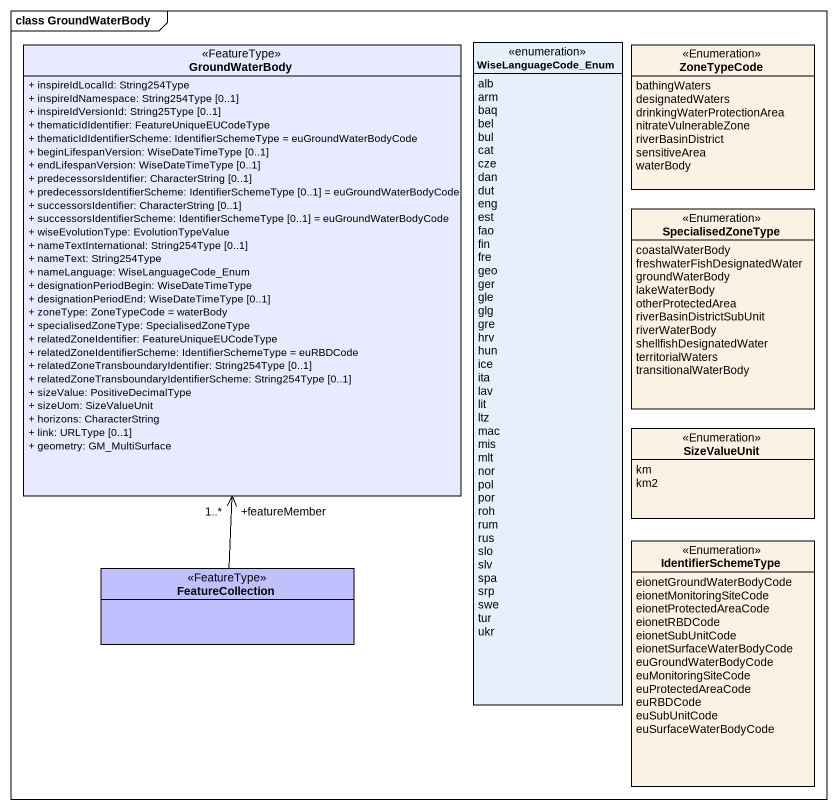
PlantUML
@startuml
mainframe class GroundWaterBody
hide circle
hide empty members
skinparam classAttributeIconSize 0
class GroundWaterBody <<FeatureType>> #E9E9FF {
  + inspireIdLocalId: String254Type
  + inspireIdNamespace: String254Type [0..1]
  + inspireIdVersionId: String25Type [0..1]
  + thematicIdIdentifier: FeatureUniqueEUCodeType
  + thematicIdIdentifierScheme: IdentifierSchemeType = euGroundWaterBodyCode
  + beginLifespanVersion: WiseDateTimeType [0..1]
  + endLifespanVersion: WiseDateTimeType [0..1]
  + predecessorsIdentifier: CharacterString [0..1]
  + predecessorsIdentifierScheme: IdentifierSchemeType [0..1] = euGroundWaterBodyCode
  + successorsIdentifier: CharacterString [0..1]
  + successorsIdentifierScheme: IdentifierSchemeType [0..1] = euGroundWaterBodyCode
  + wiseEvolutionType: EvolutionTypeValue
  + nameTextInternational: String254Type [0..1]
  + nameText: String254Type
  + nameLanguage: WiseLanguageCode_Enum
  + designationPeriodBegin: WiseDateTimeType
  + designationPeriodEnd: WiseDateTimeType [0..1]
  + zoneType: ZoneTypeCode = waterBody
  + specialisedZoneType: SpecialisedZoneType
  + relatedZoneIdentifier: FeatureUniqueEUCodeType
  + relatedZoneIdentifierScheme: IdentifierSchemeType = euRBDCode
  + relatedZoneTransboundaryIdentifier: String254Type [0..1]
  + relatedZoneTransboundaryIdentifierScheme: String254Type [0..1]
  + sizeValue: PositiveDecimalType
  + sizeUom: SizeValueUnit
  + horizons: CharacterString
  + link: URLType [0..1]
  + geometry: GM_MultiSurface
}
enum WiseLanguageCode_Enum {
  alb
  arm
  baq
  bel
  bul
  cat
  cze
  dan
  dut
  eng
  est
  fao
  fin
  fre
  geo
  ger
  gle
  glg
  gre
  hrv
  hun
  ice
  ita
  lav
  lit
  ltz
  mac
  mis
  mlt
  nor
  pol
  por
  roh
  rum
  rus
  slo
  slv
  spa
  srp
  swe
  tur
  ukr
}
enum ZoneTypeCode <<Enumeration>> #FCF2E3 {
  bathingWaters
  designatedWaters
  drinkingWaterProtectionArea
  nitrateVulnerableZone
  riverBasinDistrict
  sensitiveArea
  waterBody
}
enum SpecialisedZoneType <<Enumeration>> #FCF2E3 {
  coastalWaterBody
  freshwaterFishDesignatedWater
  groundWaterBody
  lakeWaterBody
  otherProtectedArea
  riverBasinDistrictSubUnit
  riverWaterBody
  shellfishDesignatedWater
  territorialWaters
  transitionalWaterBody
}
enum SizeValueUnit <<Enumeration>> #FCF2E3 {
  km
  km2
}
class FeatureCollection <<FeatureType>> #C0C0FF
enum IdentifierSchemeType <<Enumeration>> #FCF2E3 {
  eionetGroundWaterBodyCode
  eionetMonitoringSiteCode
  eionetProtectedAreaCode
  eionetRBDCode
  eionetSubUnitCode
  eionetSurfaceWaterBodyCode
  euGroundWaterBodyCode
  euMonitoringSiteCode
  euProtectedAreaCode
  euRBDCode
  euSubUnitCode
  euSurfaceWaterBodyCode
}
FeatureCollection -up-> "+featureMember\n1..*" GroundWaterBody
@enduml
